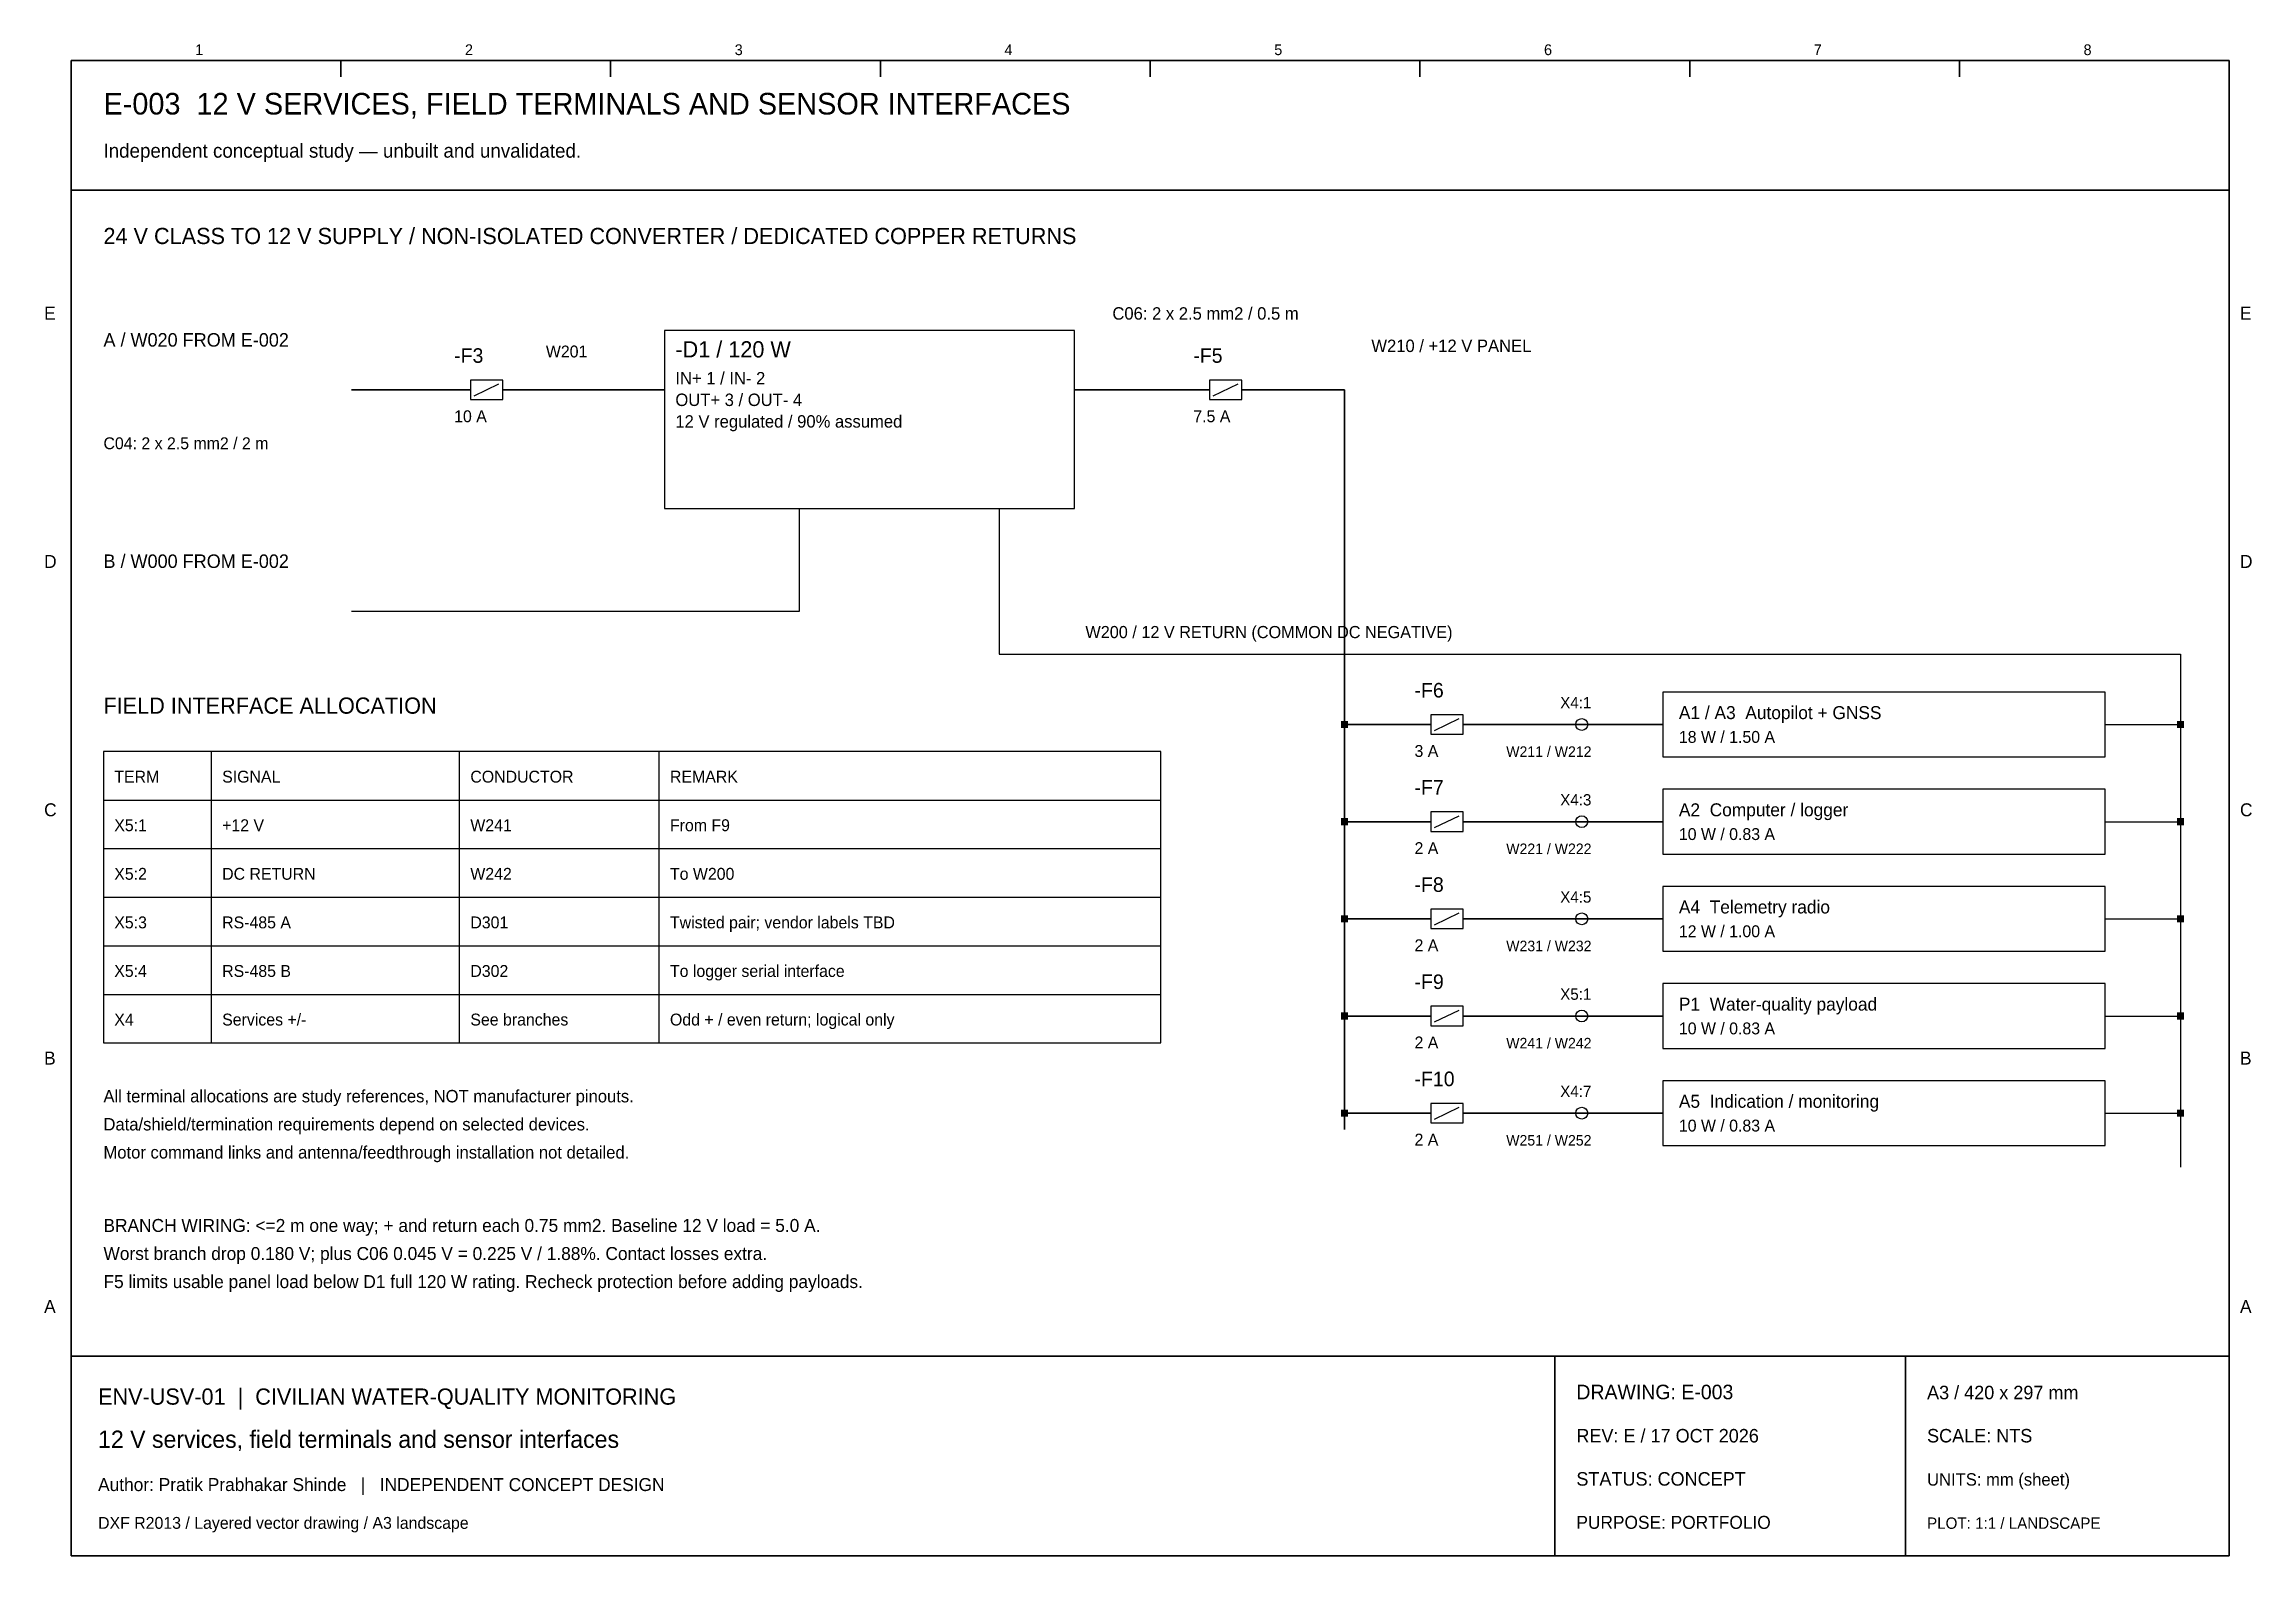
# Model space of a CAD drawing. Header units: millimetres. Extents: x 5 to 414, y 10 to 290.
import ezdxf

# ---------------------------------------------------------------- set-up
doc = ezdxf.new("R2010")
doc.units = ezdxf.units.MM
for name, color, linetype, lineweight in [('BORDER', 7, 'Continuous', 35), ('DEVICE', 7, 'Continuous', 25), ('POWER', 7, 'Continuous', 35), ('RETURN', 4, 'Continuous', 25), ('TERMINAL', 7, 'Continuous', 25), ('TEXT', 7, 'Continuous', 18)]:
    doc.layers.add(name, color=color, linetype=linetype, lineweight=lineweight)
doc.styles.add('CAD_TEXT', font='txt')

msp = doc.modelspace()

# ---------------------------------------------------------------- linework, layer by layer
at = {"layer": 'BORDER'}
for p, q in [((410, 287), (10, 287)), ((10, 287), (10, 10)), ((10, 284), (10, 287)), ((60, 284), (60, 287)), ((110, 284), (110, 287)), ((160, 284), (160, 287)), ((210, 284), (210, 287)), ((260, 284), (260, 287)), ((310, 284), (310, 287)), ((360, 284), (360, 287)), ((410, 10), (410, 287)), ((10, 263), (410, 263)), ((10, 47), (410, 47)), ((285, 10), (285, 47)), ((350, 10), (350, 47)), ((10, 10), (410, 10))]:
    msp.add_line(p, q, dxfattribs=at)
at = {"layer": 'DEVICE'}
for p, q in [((196, 237), (120, 237)), ((120, 237), (120, 204)), ((196, 204), (196, 237)), ((90, 227.8), (84, 227.8)), ((84, 227.8), (84, 224.2)), ((84.7, 224.9), (89.3, 227.1)), ((90, 224.2), (90, 227.8)), ((227, 227.8), (221, 227.8)), ((221, 227.8), (221, 224.2)), ((221.7, 224.9), (226.3, 227.1)), ((227, 224.2), (227, 227.8)), ((84, 224.2), (90, 224.2)), ((221, 224.2), (227, 224.2)), ((120, 204), (196, 204)), ((387, 170), (305, 170)), ((305, 170), (305, 158)), ((387, 158), (387, 170)), ((268, 165.8), (262, 165.8)), ((262, 165.8), (262, 162.2)), ((262.7, 162.9), (267.3, 165.1)), ((268, 162.2), (268, 165.8)), ((262, 162.2), (268, 162.2)), ((212, 159), (16, 159)), ((16, 159), (16, 105)), ((36, 105), (36, 159)), ((82, 105), (82, 159)), ((119, 105), (119, 159)), ((212, 105), (212, 159)), ((305, 158), (387, 158)), ((387, 152), (305, 152)), ((305, 152), (305, 140)), ((387, 140), (387, 152)), ((16, 150), (212, 150)), ((268, 147.8), (262, 147.8)), ((262, 147.8), (262, 144.2)), ((268, 144.2), (268, 147.8)), ((262, 144.2), (268, 144.2)), ((262.7, 144.9), (267.3, 147.1)), ((16, 141), (212, 141)), ((305, 140), (387, 140)), ((16, 132), (212, 132)), ((387, 134), (305, 134)), ((305, 134), (305, 122)), ((387, 122), (387, 134)), ((268, 129.8), (262, 129.8)), ((262, 129.8), (262, 126.2)), ((262.7, 126.9), (267.3, 129.1)), ((268, 126.2), (268, 129.8)), ((16, 123), (212, 123)), ((262, 126.2), (268, 126.2)), ((305, 122), (387, 122)), ((387, 116), (305, 116)), ((305, 116), (305, 104)), ((387, 104), (387, 116)), ((16, 114), (212, 114)), ((268, 111.8), (262, 111.8)), ((262, 111.8), (262, 108.2)), ((262.7, 108.9), (267.3, 111.1)), ((268, 108.2), (268, 111.8)), ((262, 108.2), (268, 108.2)), ((16, 105), (212, 105)), ((305, 104), (387, 104)), ((387, 98), (305, 98)), ((305, 98), (305, 86)), ((387, 86), (387, 98)), ((268, 93.8), (262, 93.8)), ((262, 93.8), (262, 90.2)), ((262, 90.2), (268, 90.2)), ((262.7, 90.9), (267.3, 93.1)), ((268, 90.2), (268, 93.8)), ((305, 86), (387, 86))]:
    msp.add_line(p, q, dxfattribs=at)
at = {"layer": 'POWER'}
for p, q in [((62, 226), (80, 226)), ((80, 226), (84, 226)), ((90, 226), (94, 226)), ((94, 226), (120, 226)), ((196, 226), (217, 226)), ((217, 226), (221, 226)), ((227, 226), (231, 226)), ((231, 226), (246, 226)), ((246, 226), (246, 89)), ((246, 164), (258, 164)), ((258, 164), (262, 164)), ((268, 164), (272, 164)), ((272, 164), (305, 164)), ((246, 146), (258, 146)), ((258, 146), (262, 146)), ((268, 146), (272, 146)), ((272, 146), (305, 146)), ((246, 128), (258, 128)), ((258, 128), (262, 128)), ((268, 128), (272, 128)), ((272, 128), (305, 128)), ((246, 110), (258, 110)), ((258, 110), (262, 110)), ((268, 110), (272, 110)), ((272, 110), (305, 110)), ((246, 92), (258, 92)), ((258, 92), (262, 92)), ((268, 92), (272, 92)), ((272, 92), (305, 92))]:
    msp.add_line(p, q, dxfattribs=at)
at = {"layer": 'RETURN'}
for p, q in [((145, 185), (145, 204)), ((182, 204), (182, 177)), ((62, 185), (145, 185)), ((182, 177), (401, 177)), ((401, 177), (401, 82)), ((387, 164), (401, 164)), ((387, 146), (401, 146)), ((387, 128), (401, 128)), ((387, 110), (401, 110)), ((387, 92), (401, 92))]:
    msp.add_line(p, q, dxfattribs=at)
at = {"layer": 'TERMINAL'}
for centre in [(290, 164), (290, 146), (290, 128), (290, 110), (290, 92)]:
    msp.add_circle(centre, 1.1, dxfattribs=at)
for points in [[(245.35, 163.35), (246.65, 163.35), (245.35, 164.65), (246.65, 164.65)], [(400.35, 163.35), (401.65, 163.35), (400.35, 164.65), (401.65, 164.65)], [(245.35, 145.35), (246.65, 145.35), (245.35, 146.65), (246.65, 146.65)], [(400.35, 145.35), (401.65, 145.35), (400.35, 146.65), (401.65, 146.65)], [(245.35, 127.35), (246.65, 127.35), (245.35, 128.65), (246.65, 128.65)], [(400.35, 127.35), (401.65, 127.35), (400.35, 128.65), (401.65, 128.65)], [(245.35, 109.35), (246.65, 109.35), (245.35, 110.65), (246.65, 110.65)], [(400.35, 109.35), (401.65, 109.35), (400.35, 110.65), (401.65, 110.65)], [(245.35, 91.35), (246.65, 91.35), (245.35, 92.65), (246.65, 92.65)], [(400.35, 91.35), (401.65, 91.35), (400.35, 92.65), (401.65, 92.65)]]:
    msp.add_solid(points, dxfattribs=at)

# ---------------------------------------------------------------- texts
at = {"layer": 'TEXT', "style": 'CAD_TEXT'}
for s, height, p in [('1', 2, (33, 288)), ('2', 2, (83, 288)), ('3', 2, (133, 288)), ('4', 2, (183, 288)), ('5', 2, (233, 288)), ('6', 2, (283, 288)), ('7', 2, (333, 288)), ('8', 2, (383, 288)), ('E-003  12 V SERVICES, FIELD TERMINALS AND SENSOR INTERFACES', 4, (16, 277)), ('Independent conceptual study — unbuilt and unvalidated.', 2.6, (16, 269)), ('24 V CLASS TO 12 V SUPPLY / NON-ISOLATED CONVERTER / DEDICATED COPPER RETURNS', 3, (16, 253)), ('C06: 2 x 2.5 mm2 / 0.5 m', 2.3, (203, 239)), ('E', 2.4, (5, 239)), ('E', 2.4, (412, 239)), ('A / W020 FROM E-002', 2.5, (16, 234)), ('-F3', 2.7, (81, 231)), ('W201', 2.2, (98, 232)), ('-D1 / 120 W', 3, (122, 232)), ('-F5', 2.7, (218, 231)), ('W210 / +12 V PANEL', 2.3, (251, 233)), ('IN+ 1 / IN- 2', 2.3, (122, 227)), ('OUT+ 3 / OUT- 4', 2.3, (122, 223)), ('10 A', 2.2, (81, 220)), ('12 V regulated / 90% assumed', 2.3, (122, 219)), ('7.5 A', 2.2, (218, 220)), ('C04: 2 x 2.5 mm2 / 2 m', 2.2, (16, 215)), ('D', 2.4, (5, 193)), ('B / W000 FROM E-002', 2.5, (16, 193)), ('D', 2.4, (412, 193)), ('W200 / 12 V RETURN (COMMON DC NEGATIVE)', 2.25, (198, 180)), ('FIELD INTERFACE ALLOCATION', 3, (16, 166)), ('-F6', 2.7, (259, 169)), ('X4:1', 2.1, (286, 167)), ('A1 / A3  Autopilot + GNSS', 2.4, (308, 165)), ('3 A', 2.2, (259, 158)), ('W211 / W212', 1.95, (276, 158)), ('18 W / 1.50 A', 2.2, (308, 160.6)), ('TERM', 2.2, (18, 153.24)), ('SIGNAL', 2.2, (38, 153.24)), ('CONDUCTOR', 2.2, (84, 153.24)), ('REMARK', 2.2, (121, 153.24)), ('-F7', 2.7, (259, 151)), ('C', 2.4, (5, 147)), ('X4:3', 2.1, (286, 149)), ('A2  Computer / logger', 2.4, (308, 147)), ('C', 2.4, (412, 147)), ('X5:1', 2.2, (18, 144.24)), ('+12 V', 2.2, (38, 144.24)), ('W241', 2.2, (84, 144.24)), ('From F9', 2.2, (121, 144.24)), ('10 W / 0.83 A', 2.2, (308, 142.6)), ('2 A', 2.2, (259, 140)), ('W221 / W222', 1.95, (276, 140)), ('X5:2', 2.2, (18, 135.24)), ('DC RETURN', 2.2, (38, 135.24)), ('W242', 2.2, (84, 135.24)), ('To W200', 2.2, (121, 135.24)), ('-F8', 2.7, (259, 133)), ('X4:5', 2.1, (286, 131)), ('A4  Telemetry radio', 2.4, (308, 129)), ('X5:3', 2.2, (18, 126.24)), ('RS-485 A', 2.2, (38, 126.24)), ('D301', 2.2, (84, 126.24)), ('Twisted pair; vendor labels TBD', 2.2, (121, 126.24)), ('12 W / 1.00 A', 2.2, (308, 124.6)), ('2 A', 2.2, (259, 122)), ('W231 / W232', 1.95, (276, 122)), ('X5:4', 2.2, (18, 117.24)), ('RS-485 B', 2.2, (38, 117.24)), ('D302', 2.2, (84, 117.24)), ('To logger serial interface', 2.2, (121, 117.24)), ('-F9', 2.7, (259, 115)), ('X5:1', 2.1, (286, 113)), ('Services +/-', 2.2, (38, 108.24)), ('See branches', 2.2, (84, 108.24)), ('Odd + / even return; logical only', 2.2, (121, 108.24)), ('P1  Water-quality payload', 2.4, (308, 111)), ('X4', 2.2, (18, 108.24)), ('10 W / 0.83 A', 2.2, (308, 106.6)), ('B', 2.4, (5, 101)), ('2 A', 2.2, (259, 104)), ('W241 / W242', 1.95, (276, 104)), ('B', 2.4, (412, 101)), ('-F10', 2.7, (259, 97)), ('All terminal allocations are study references, NOT manufacturer pinouts.', 2.3, (16, 94)), ('X4:7', 2.1, (286, 95)), ('A5  Indication / monitoring', 2.4, (308, 93)), ('Data/shield/termination requirements depend on selected devices.', 2.3, (16, 88.8)), ('10 W / 0.83 A', 2.2, (308, 88.6)), ('Motor command links and antenna/feedthrough installation not detailed.', 2.3, (16, 83.6)), ('2 A', 2.2, (259, 86)), ('W251 / W252', 1.95, (276, 86)), ('BRANCH WIRING: <=2 m one way; + and return each 0.75 mm2. Baseline 12 V load = 5.0 A.', 2.4, (16, 70)), ('Worst branch drop 0.180 V; plus C06 0.045 V = 0.225 V / 1.88%. Contact losses extra.', 2.4, (16, 64.8)), ('F5 limits usable panel load below D1 full 120 W rating. Recheck protection before adding payloads.', 2.4, (16, 59.6)), ('A', 2.4, (5, 55)), ('A', 2.4, (412, 55)), ('ENV-USV-01  |  CIVILIAN WATER-QUALITY MONITORING', 3, (15, 38)), ('DRAWING: E-003', 2.7, (289, 39)), ('A3 / 420 x 297 mm', 2.5, (354, 39)), ('12 V services, field terminals and sensor interfaces', 3.2, (15, 30)), ('REV: E / 17 OCT 2026', 2.5, (289, 31)), ('SCALE: NTS', 2.5, (354, 31)), ('STATUS: CONCEPT', 2.5, (289, 23)), ('UNITS: mm (sheet)', 2.3, (354, 23)), ('Author: Pratik Prabhakar Shinde   |   INDEPENDENT CONCEPT DESIGN', 2.4, (15, 22)), ('DXF R2013 / Layered vector drawing / A3 landscape', 2.2, (15, 15)), ('PURPOSE: PORTFOLIO', 2.4, (289, 15)), ('PLOT: 1:1 / LANDSCAPE', 2.1, (354, 15))]:
    msp.add_text(s, height=height, dxfattribs=at).set_placement(p)

doc.saveas('drawing.dxf')
